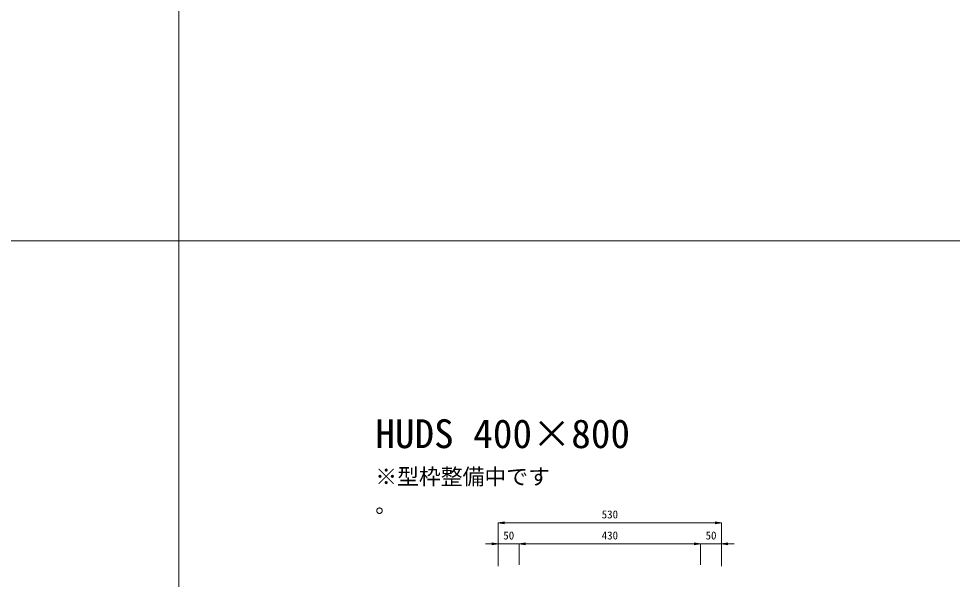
# Model space of a CAD drawing. Units: millimetres at full size, sheet at 1:20; some dimension numbers follow another scale. Extents: x 0 to 23340, y -4498 to 8520.
# Drawn here: x 15180 to 17395, y 4877 to 6207 of the extents above; entities that cross this region are included whole.
import ezdxf
from ezdxf.enums import TextEntityAlignment as Align

# ---------------------------------------------------------------- set-up
doc = ezdxf.new("R2010")
doc.units = ezdxf.units.MM
doc.header["$LTSCALE"] = 20
for name, color, linetype, lineweight in [('0_2', 7, 'Continuous', 13), ('SUNPO', 3, 'Continuous', 13), ('TITLE', 7, 'Continuous', 13)]:
    doc.layers.add(name, color=color, linetype=linetype, lineweight=lineweight)
doc.styles.add('ＭＳ ゴシック', font='')
doc.styles.get('ＭＳ ゴシック').set_extended_font_data('MS Gothic')

# ---------------------------------------------------------------- blocks, each defined once
blk = doc.blocks.new('open_arrow')
at = {"color": 0, "linetype": 'Continuous', "lineweight": -2}
blk.add_lwpolyline([(7.5, 1.25), (0, 0), (7.5, -1.25)], dxfattribs=at)

msp = doc.modelspace()

# ---------------------------------------------------------------- linework, layer by layer
at = {"layer": 'SUNPO'}
for p, q in [((16847.48, 5011.2), (16317.48, 5011.2)), ((16317.48, 4908.2), (16317.48, 5011.2)), ((16847.48, 4908.2), (16847.48, 5011.2)), ((16287.48, 4961.2), (16397.48, 4961.2)), ((16317.48, 4908.2), (16317.48, 4961.2)), ((16367.48, 4911.2), (16367.48, 4961.2)), ((16367.48, 4961.2), (16797.48, 4961.2)), ((16367.48, 4911.2), (16367.48, 4961.2)), ((16767.48, 4961.2), (16877.48, 4961.2)), ((16797.48, 4911.2), (16797.48, 4961.2)), ((16797.48, 4911.2), (16797.48, 4961.2)), ((16847.48, 4908.2), (16847.48, 4961.2))]:
    msp.add_line(p, q, dxfattribs=at)
at = {"layer": 'TITLE', "color": 2}
for points in [[(11670, 5680), (15560, 5680), (15560, 8520), (11670, 8520)], [(15560, 5680), (19450, 5680), (19450, 8520), (15560, 8520)], [(11670, 2840), (15560, 2840), (15560, 5680), (11670, 5680)], [(15560, 2840), (19450, 2840), (19450, 5680), (15560, 5680)]]:
    msp.add_lwpolyline(points, close=True, dxfattribs=at)

# ---------------------------------------------------------------- block references
at = {"layer": 'SUNPO', "xscale": 2, "yscale": 2}
for p in [(16317.48, 5011.2), (16367.48, 4961.2), (16367.48, 4961.2), (16847.48, 4961.2)]:
    msp.add_blockref('open_arrow', p, dxfattribs=at)
at = {"layer": 'SUNPO', "xscale": 2, "yscale": 2, "rotation": 180}
for p in [(16847.48, 5011.2), (16317.48, 4961.2), (16797.48, 4961.2), (16797.48, 4961.2)]:
    msp.add_blockref('open_arrow', p, dxfattribs=at)

# ---------------------------------------------------------------- texts
at = {"layer": '0_2', "style": 'ＭＳ ゴシック'}
msp.add_text('HUDS 400×800', height=68.36, dxfattribs=at).set_placement((16025.74, 5168), align=Align.BOTTOM_LEFT)
for s, p in [('※型枠整備中です', (16025.74, 5139.87)), ('。', (16025.74, 5073.21))]:
    msp.add_text(s, height=37.98, dxfattribs=at).set_placement(p, align=Align.TOP_LEFT)
at = {"layer": 'SUNPO', "style": 'ＭＳ ゴシック'}
for s, p in [('530', (16582.48, 5031.2)), ('50', (16342.48, 4981.2)), ('430', (16582.48, 4981.2)), ('50', (16822.48, 4981.2))]:
    msp.add_text(s, height=18.99, dxfattribs=at).set_placement(p, align=Align.MIDDLE_CENTER)

doc.saveas('drawing.dxf')
